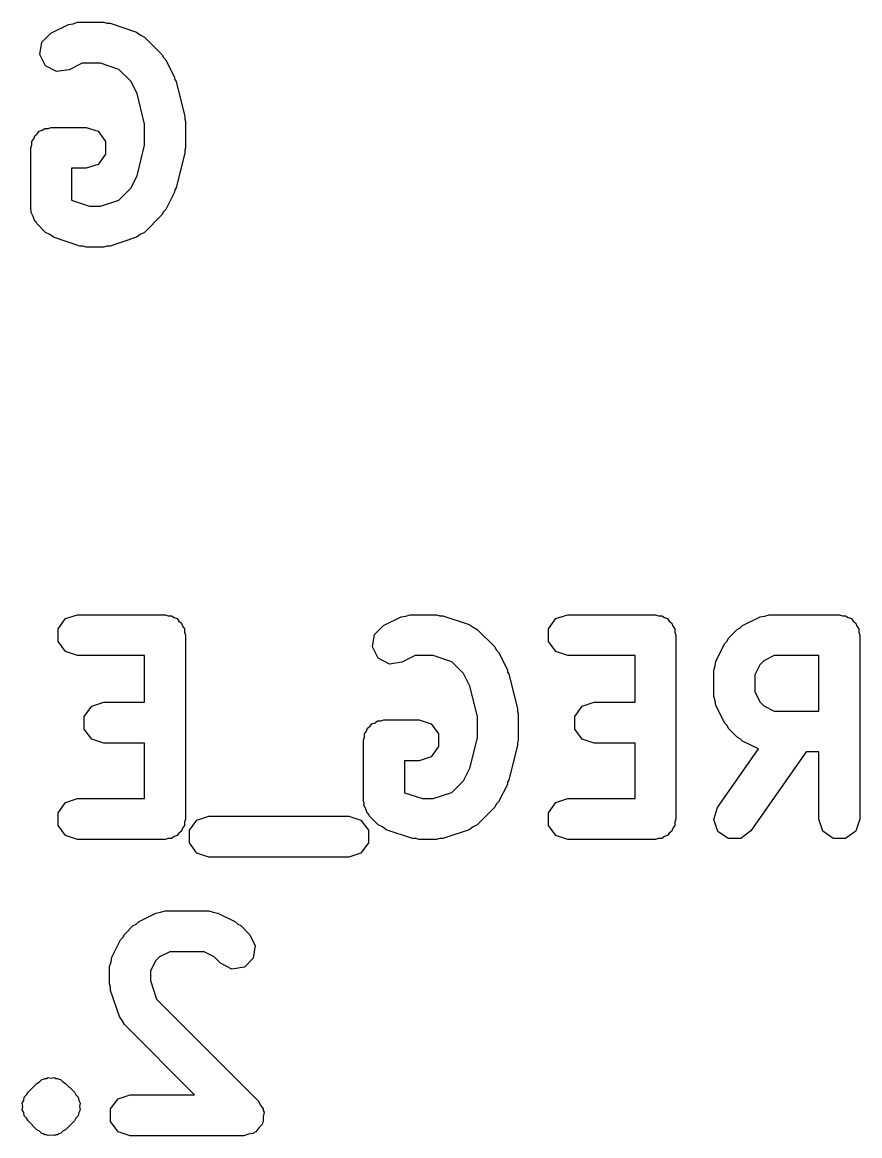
# Model space of a CAD drawing. Extents: x 0.05 to 3.95, y 0.04 to 3.84.
# Drawn here: x 1.5867 to 1.7481, y 3.2277 to 3.4421 of the extents above; entities that cross this region are included whole.
import ezdxf

# ---------------------------------------------------------------- set-up
doc = ezdxf.new("R2010")
doc.units = 0
doc.header["$MEASUREMENT"] = 0
doc.layers.add('BLACK', color=7, linetype='CONTINUOUS')

msp = doc.modelspace()

# ---------------------------------------------------------------- linework, layer by layer
at = {"layer": 'BLACK', "linetype": 'CONTINUOUS'}
for p, q in [((1.5965, 3.44185), (1.59736, 3.44213)), ((1.59736, 3.44213), (1.60242, 3.44213)), ((1.60242, 3.44213), (1.60303, 3.44193)), ((1.60303, 3.44193), (1.60367, 3.44193)), ((1.60367, 3.44193), (1.60873, 3.44024)), ((1.59049, 3.43832), (1.59223, 3.44002)), ((1.59223, 3.44002), (1.5956, 3.44171)), ((1.5956, 3.44171), (1.5965, 3.44185)), ((1.60873, 3.44024), (1.60946, 3.4397)), ((1.59009, 3.43592), (1.59049, 3.43832)), ((1.60946, 3.4397), (1.61027, 3.43929)), ((1.61027, 3.43929), (1.61364, 3.43591)), ((1.59118, 3.43374), (1.59009, 3.43592)), ((1.61364, 3.43591), (1.61393, 3.43534)), ((1.59334, 3.43262), (1.59118, 3.43374)), ((1.59829, 3.43425), (1.59575, 3.43298)), ((1.60179, 3.43425), (1.59829, 3.43425)), ((1.60536, 3.43306), (1.60179, 3.43425)), ((1.61393, 3.43534), (1.61438, 3.43489)), ((1.61438, 3.43489), (1.61607, 3.43151)), ((1.59575, 3.43298), (1.59334, 3.43262)), ((1.60763, 3.4308), (1.60536, 3.43306)), ((1.61607, 3.43151), (1.61613, 3.43108)), ((1.60883, 3.42838), (1.60763, 3.4308)), ((1.61613, 3.43108), (1.61637, 3.43071)), ((1.61637, 3.43071), (1.61805, 3.42396)), ((1.6103, 3.42252), (1.60883, 3.42838)), ((1.61805, 3.42396), (1.61802, 3.42347)), ((1.61802, 3.42347), (1.61817, 3.42301)), ((1.61817, 3.42301), (1.61817, 3.41794)), ((1.58912, 3.42026), (1.58962, 3.42062)), ((1.58962, 3.42062), (1.58999, 3.42113)), ((1.58999, 3.42113), (1.59058, 3.42132)), ((1.59058, 3.42132), (1.59108, 3.42169)), ((1.59108, 3.42169), (1.59171, 3.42169)), ((1.59171, 3.42169), (1.5923, 3.42188)), ((1.5923, 3.42188), (1.59905, 3.42188)), ((1.59905, 3.42188), (1.60136, 3.42113)), ((1.60136, 3.42113), (1.60279, 3.41916)), ((1.6103, 3.41843), (1.6103, 3.42252)), ((1.58836, 3.41794), (1.58856, 3.41854)), ((1.58856, 3.41916), (1.58892, 3.41966)), ((1.58856, 3.41854), (1.58856, 3.41916)), ((1.58892, 3.41966), (1.58912, 3.42026)), ((1.60279, 3.41916), (1.60279, 3.41673)), ((1.60883, 3.41257), (1.6103, 3.41843)), ((1.58836, 3.40613), (1.58836, 3.41794)), ((1.60279, 3.41673), (1.60136, 3.41476)), ((1.61805, 3.41699), (1.61637, 3.41024)), ((1.61817, 3.41794), (1.61802, 3.41748)), ((1.61802, 3.41748), (1.61805, 3.41699)), ((1.60136, 3.41476), (1.59905, 3.41401)), ((1.59905, 3.41401), (1.59624, 3.41401)), ((1.59624, 3.41401), (1.59624, 3.40784)), ((1.60763, 3.41015), (1.60883, 3.41257)), ((1.60536, 3.40789), (1.60763, 3.41015)), ((1.61613, 3.40987), (1.61607, 3.40943)), ((1.61637, 3.41024), (1.61613, 3.40987)), ((1.59624, 3.40784), (1.59969, 3.40669)), ((1.60179, 3.40669), (1.60536, 3.40789)), ((1.61607, 3.40943), (1.61438, 3.40606)), ((1.58846, 3.40583), (1.58836, 3.40613)), ((1.58841, 3.40552), (1.58846, 3.40583)), ((1.58883, 3.40469), (1.58841, 3.40552)), ((1.59969, 3.40669), (1.60179, 3.40669)), ((1.61393, 3.4056), (1.61364, 3.40504)), ((1.61438, 3.40606), (1.61393, 3.4056)), ((1.58912, 3.40382), (1.58883, 3.40469)), ((1.58937, 3.40363), (1.58912, 3.40382)), ((1.58952, 3.40335), (1.58937, 3.40363)), ((1.5912, 3.40166), (1.58952, 3.40335)), ((1.61364, 3.40504), (1.61027, 3.40166)), ((1.59201, 3.40125), (1.5912, 3.40166)), ((1.59274, 3.40071), (1.59201, 3.40125)), ((1.60946, 3.40125), (1.60873, 3.40071)), ((1.61027, 3.40166), (1.60946, 3.40125)), ((1.5978, 3.39902), (1.59274, 3.40071)), ((1.60873, 3.40071), (1.60367, 3.39902)), ((1.59844, 3.39902), (1.5978, 3.39902)), ((1.59905, 3.39882), (1.59844, 3.39902)), ((1.60242, 3.39882), (1.59905, 3.39882)), ((1.60303, 3.39902), (1.60242, 3.39882)), ((1.60367, 3.39902), (1.60303, 3.39902)), ((1.59362, 3.32531), (1.59505, 3.32728)), ((1.59505, 3.32728), (1.59736, 3.32803)), ((1.59736, 3.32803), (1.61424, 3.32803)), ((1.61424, 3.32803), (1.61483, 3.32784)), ((1.61483, 3.32784), (1.61545, 3.32784)), ((1.61545, 3.32784), (1.61596, 3.32747)), ((1.61596, 3.32747), (1.61655, 3.32728)), ((1.61655, 3.32728), (1.61692, 3.32678)), ((1.61692, 3.32678), (1.61742, 3.32641)), ((1.61742, 3.32641), (1.61761, 3.32582)), ((1.65634, 3.32593), (1.65972, 3.32762)), ((1.65972, 3.32762), (1.66062, 3.32775)), ((1.66062, 3.32775), (1.66148, 3.32803)), ((1.66148, 3.32803), (1.66654, 3.32803)), ((1.66654, 3.32803), (1.66715, 3.32784)), ((1.66715, 3.32784), (1.66779, 3.32783)), ((1.66779, 3.32783), (1.67285, 3.32614)), ((1.67285, 3.32614), (1.67358, 3.3256)), ((1.68811, 3.32531), (1.68954, 3.32728)), ((1.68954, 3.32728), (1.69185, 3.32803)), ((1.69185, 3.32803), (1.70872, 3.32803)), ((1.70872, 3.32803), (1.70932, 3.32784)), ((1.70932, 3.32784), (1.70994, 3.32784)), ((1.70994, 3.32784), (1.71044, 3.32747)), ((1.71044, 3.32747), (1.71104, 3.32728)), ((1.71104, 3.32728), (1.7114, 3.32678)), ((1.7114, 3.32678), (1.71191, 3.32641)), ((1.71191, 3.32641), (1.7121, 3.32582)), ((1.72552, 3.32593), (1.7289, 3.32762)), ((1.7289, 3.32762), (1.7298, 3.32775)), ((1.7298, 3.32775), (1.73066, 3.32803)), ((1.73066, 3.32803), (1.74416, 3.32803)), ((1.74416, 3.32803), (1.74475, 3.32784)), ((1.74475, 3.32784), (1.74537, 3.32784)), ((1.74537, 3.32784), (1.74588, 3.32747)), ((1.74588, 3.32747), (1.74647, 3.32728)), ((1.74647, 3.32728), (1.74684, 3.32678)), ((1.74684, 3.32678), (1.74734, 3.32641)), ((1.74734, 3.32641), (1.74753, 3.32582)), ((1.59362, 3.32288), (1.59362, 3.32531)), ((1.61761, 3.32582), (1.61798, 3.32531)), ((1.61798, 3.32531), (1.61798, 3.32469)), ((1.61798, 3.32469), (1.61817, 3.3241)), ((1.61817, 3.3241), (1.61817, 3.28866)), ((1.65421, 3.32182), (1.65461, 3.32422)), ((1.65461, 3.32422), (1.65634, 3.32593)), ((1.67358, 3.3256), (1.67439, 3.32519)), ((1.67439, 3.32519), (1.67776, 3.32182)), ((1.68811, 3.32288), (1.68811, 3.32531)), ((1.7121, 3.32582), (1.71247, 3.32531)), ((1.71247, 3.32531), (1.71247, 3.32469)), ((1.71247, 3.32469), (1.71266, 3.3241)), ((1.71266, 3.3241), (1.71266, 3.28866)), ((1.72281, 3.32351), (1.7245, 3.32519)), ((1.7245, 3.32519), (1.72507, 3.32548)), ((1.72507, 3.32548), (1.72552, 3.32593)), ((1.74753, 3.32582), (1.7479, 3.32531)), ((1.7479, 3.32531), (1.7479, 3.32469)), ((1.7479, 3.32469), (1.74809, 3.3241)), ((1.74809, 3.3241), (1.74809, 3.28866)), ((1.59505, 3.32091), (1.59362, 3.32288)), ((1.68954, 3.32091), (1.68811, 3.32288)), ((1.72039, 3.31911), (1.72208, 3.32248)), ((1.72208, 3.32248), (1.72252, 3.32294)), ((1.72252, 3.32294), (1.72281, 3.32351)), ((1.59736, 3.32016), (1.59505, 3.32091)), ((1.6103, 3.32016), (1.59736, 3.32016)), ((1.6103, 3.31116), (1.6103, 3.32016)), ((1.6553, 3.31965), (1.65421, 3.32182)), ((1.66241, 3.32016), (1.65987, 3.31889)), ((1.6659, 3.32016), (1.66241, 3.32016)), ((1.66948, 3.31897), (1.6659, 3.32016)), ((1.67776, 3.32182), (1.67805, 3.32125)), ((1.67805, 3.32125), (1.6785, 3.32079)), ((1.6785, 3.32079), (1.68019, 3.31742)), ((1.69185, 3.32016), (1.68954, 3.32091)), ((1.70479, 3.32016), (1.69185, 3.32016)), ((1.70479, 3.31116), (1.70479, 3.32016)), ((1.73159, 3.32016), (1.72962, 3.31917)), ((1.74022, 3.32016), (1.73159, 3.32016)), ((1.74022, 3.30947), (1.74022, 3.32016)), ((1.65746, 3.31853), (1.6553, 3.31965)), ((1.65987, 3.31889), (1.65746, 3.31853)), ((1.67174, 3.3167), (1.66948, 3.31897)), ((1.71997, 3.31735), (1.72025, 3.31821)), ((1.72025, 3.31821), (1.72039, 3.31911)), ((1.72883, 3.31839), (1.72785, 3.31642)), ((1.72962, 3.31917), (1.72883, 3.31839)), ((1.67295, 3.31429), (1.67174, 3.3167)), ((1.68019, 3.31742), (1.68025, 3.31699)), ((1.68025, 3.31699), (1.68048, 3.31661)), ((1.68048, 3.31661), (1.68217, 3.30987)), ((1.71997, 3.31229), (1.71997, 3.31735)), ((1.72785, 3.31642), (1.72785, 3.31321)), ((1.67442, 3.30843), (1.67295, 3.31429)), ((1.60011, 3.31041), (1.60242, 3.31116)), ((1.60242, 3.31116), (1.6103, 3.31116)), ((1.6946, 3.31041), (1.69691, 3.31116)), ((1.69691, 3.31116), (1.70479, 3.31116)), ((1.72025, 3.31142), (1.71997, 3.31229)), ((1.72039, 3.31052), (1.72025, 3.31142)), ((1.72785, 3.31321), (1.72883, 3.31124)), ((1.72883, 3.31124), (1.72962, 3.31046)), ((1.59868, 3.30844), (1.60011, 3.31041)), ((1.68217, 3.30987), (1.68214, 3.30938)), ((1.68214, 3.30938), (1.68229, 3.30891)), ((1.69317, 3.30844), (1.6946, 3.31041)), ((1.72208, 3.30715), (1.72039, 3.31052)), ((1.72962, 3.31046), (1.73159, 3.30947)), ((1.73159, 3.30947), (1.74022, 3.30947)), ((1.59868, 3.30601), (1.59868, 3.30844)), ((1.65374, 3.30653), (1.6541, 3.30703)), ((1.6541, 3.30703), (1.6547, 3.30723)), ((1.6547, 3.30723), (1.6552, 3.30759)), ((1.6552, 3.30759), (1.65582, 3.30759)), ((1.65582, 3.30759), (1.65642, 3.30779)), ((1.65642, 3.30779), (1.66317, 3.30779)), ((1.66317, 3.30779), (1.66548, 3.30703)), ((1.66548, 3.30703), (1.66691, 3.30507)), ((1.67442, 3.30433), (1.67442, 3.30843)), ((1.68229, 3.30891), (1.68229, 3.30385)), ((1.69317, 3.30601), (1.69317, 3.30844)), ((1.72252, 3.3067), (1.72208, 3.30715)), ((1.60011, 3.30404), (1.59868, 3.30601)), ((1.65267, 3.30507), (1.65304, 3.30557)), ((1.65267, 3.30444), (1.65267, 3.30507)), ((1.65304, 3.30557), (1.65323, 3.30616)), ((1.65323, 3.30616), (1.65374, 3.30653)), ((1.66691, 3.30507), (1.66691, 3.30263)), ((1.6946, 3.30404), (1.69317, 3.30601)), ((1.72281, 3.30613), (1.72252, 3.3067)), ((1.7245, 3.30444), (1.72281, 3.30613)), ((1.60242, 3.30329), (1.60011, 3.30404)), ((1.6103, 3.30329), (1.60242, 3.30329)), ((1.6103, 3.2926), (1.6103, 3.30329)), ((1.65248, 3.30385), (1.65267, 3.30444)), ((1.65248, 3.29204), (1.65248, 3.30385)), ((1.66691, 3.30263), (1.66548, 3.30066)), ((1.67295, 3.29847), (1.67442, 3.30433)), ((1.68217, 3.30289), (1.68048, 3.29614)), ((1.68229, 3.30385), (1.68214, 3.30338)), ((1.68214, 3.30338), (1.68217, 3.30289)), ((1.69691, 3.30329), (1.6946, 3.30404)), ((1.70479, 3.30329), (1.69691, 3.30329)), ((1.70479, 3.2926), (1.70479, 3.30329)), ((1.72507, 3.30415), (1.7245, 3.30444)), ((1.72552, 3.3037), (1.72507, 3.30415)), ((1.72857, 3.30218), (1.72552, 3.3037)), ((1.66548, 3.30066), (1.66317, 3.29991)), ((1.72068, 3.29092), (1.72857, 3.30218)), ((1.73777, 3.3016), (1.72713, 3.28641)), ((1.74022, 3.3016), (1.73777, 3.3016)), ((1.74022, 3.28866), (1.74022, 3.3016)), ((1.66317, 3.29991), (1.66035, 3.29991)), ((1.66035, 3.29991), (1.66035, 3.29375)), ((1.67174, 3.29606), (1.67295, 3.29847)), ((1.68048, 3.29614), (1.68025, 3.29577)), ((1.66948, 3.29379), (1.67174, 3.29606)), ((1.68019, 3.29534), (1.6785, 3.29196)), ((1.68025, 3.29577), (1.68019, 3.29534)), ((1.59362, 3.28988), (1.59505, 3.29185)), ((1.59505, 3.29185), (1.59736, 3.2926)), ((1.59736, 3.2926), (1.6103, 3.2926)), ((1.65258, 3.29174), (1.65248, 3.29204)), ((1.66035, 3.29375), (1.66381, 3.2926)), ((1.66381, 3.2926), (1.6659, 3.2926)), ((1.6659, 3.2926), (1.66948, 3.29379)), ((1.6785, 3.29196), (1.67805, 3.29151)), ((1.68811, 3.28988), (1.68954, 3.29185)), ((1.68954, 3.29185), (1.69185, 3.2926)), ((1.69185, 3.2926), (1.70479, 3.2926)), ((1.59362, 3.28745), (1.59362, 3.28988)), ((1.65253, 3.29142), (1.65258, 3.29174)), ((1.65295, 3.2906), (1.65253, 3.29142)), ((1.65323, 3.28972), (1.65295, 3.2906)), ((1.65349, 3.28954), (1.65323, 3.28972)), ((1.67776, 3.29094), (1.67439, 3.28757)), ((1.67805, 3.29151), (1.67776, 3.29094)), ((1.68811, 3.28745), (1.68811, 3.28988)), ((1.71997, 3.28859), (1.72068, 3.29092)), ((1.61817, 3.28866), (1.61798, 3.28807)), ((1.61798, 3.28807), (1.61798, 3.28745)), ((1.61893, 3.28651), (1.62036, 3.28847)), ((1.62036, 3.28847), (1.62267, 3.28923)), ((1.62267, 3.28923), (1.64967, 3.28923)), ((1.64967, 3.28923), (1.65198, 3.28847)), ((1.65198, 3.28847), (1.65341, 3.28651)), ((1.65363, 3.28925), (1.65349, 3.28954)), ((1.65532, 3.28757), (1.65363, 3.28925)), ((1.65613, 3.28715), (1.65532, 3.28757)), ((1.67439, 3.28757), (1.67358, 3.28715)), ((1.71266, 3.28866), (1.71247, 3.28807)), ((1.71247, 3.28807), (1.71247, 3.28745)), ((1.72077, 3.28629), (1.71997, 3.28859)), ((1.74097, 3.28635), (1.74022, 3.28866)), ((1.74809, 3.28866), (1.74734, 3.28635)), ((1.59505, 3.28548), (1.59362, 3.28745)), ((1.59736, 3.28473), (1.59505, 3.28548)), ((1.61655, 3.28548), (1.61596, 3.28529)), ((1.61692, 3.28598), (1.61655, 3.28548)), ((1.61742, 3.28635), (1.61692, 3.28598)), ((1.61761, 3.28694), (1.61742, 3.28635)), ((1.61798, 3.28745), (1.61761, 3.28694)), ((1.61893, 3.28407), (1.61893, 3.28651)), ((1.65341, 3.28651), (1.65341, 3.28407)), ((1.65686, 3.28662), (1.65613, 3.28715)), ((1.66192, 3.28493), (1.65686, 3.28662)), ((1.67285, 3.28662), (1.66779, 3.28493)), ((1.67358, 3.28715), (1.67285, 3.28662)), ((1.68954, 3.28548), (1.68811, 3.28745)), ((1.69185, 3.28473), (1.68954, 3.28548)), ((1.71104, 3.28548), (1.71044, 3.28529)), ((1.7114, 3.28598), (1.71104, 3.28548)), ((1.71191, 3.28635), (1.7114, 3.28598)), ((1.7121, 3.28694), (1.71191, 3.28635)), ((1.71247, 3.28745), (1.7121, 3.28694)), ((1.72276, 3.2849), (1.72077, 3.28629)), ((1.72713, 3.28641), (1.72519, 3.28494)), ((1.74294, 3.28492), (1.74097, 3.28635)), ((1.74734, 3.28635), (1.74537, 3.28492)), ((1.61424, 3.28473), (1.59736, 3.28473)), ((1.61483, 3.28492), (1.61424, 3.28473)), ((1.61545, 3.28492), (1.61483, 3.28492)), ((1.61596, 3.28529), (1.61545, 3.28492)), ((1.62036, 3.2821), (1.61893, 3.28407)), ((1.65341, 3.28407), (1.65198, 3.2821)), ((1.66256, 3.28492), (1.66192, 3.28493)), ((1.66317, 3.28473), (1.66256, 3.28492)), ((1.66654, 3.28473), (1.66317, 3.28473)), ((1.66715, 3.28492), (1.66654, 3.28473)), ((1.66779, 3.28493), (1.66715, 3.28492)), ((1.70872, 3.28473), (1.69185, 3.28473)), ((1.70932, 3.28492), (1.70872, 3.28473)), ((1.70994, 3.28492), (1.70932, 3.28492)), ((1.71044, 3.28529), (1.70994, 3.28492)), ((1.72519, 3.28494), (1.72276, 3.2849)), ((1.74537, 3.28492), (1.74294, 3.28492)), ((1.62267, 3.28135), (1.62036, 3.2821)), ((1.64967, 3.28135), (1.62267, 3.28135)), ((1.65198, 3.2821), (1.64967, 3.28135)), ((1.6091, 3.26888), (1.61247, 3.27057)), ((1.61247, 3.27057), (1.61337, 3.27071)), ((1.61337, 3.27071), (1.61424, 3.27099)), ((1.61424, 3.27099), (1.62267, 3.27099)), ((1.62267, 3.27099), (1.62353, 3.27071)), ((1.62353, 3.27071), (1.62443, 3.27057)), ((1.62443, 3.27057), (1.62781, 3.26888)), ((1.60808, 3.26815), (1.60865, 3.26844)), ((1.60865, 3.26844), (1.6091, 3.26888)), ((1.62781, 3.26888), (1.62826, 3.26844)), ((1.62826, 3.26844), (1.62883, 3.26815)), ((1.6061, 3.26589), (1.60639, 3.26646)), ((1.60639, 3.26646), (1.60808, 3.26815)), ((1.62883, 3.26815), (1.63052, 3.26646)), ((1.63052, 3.26646), (1.63162, 3.26429)), ((1.60396, 3.26206), (1.60565, 3.26544)), ((1.60565, 3.26544), (1.6061, 3.26589)), ((1.63162, 3.26429), (1.63124, 3.26189)), ((1.60383, 3.26116), (1.60396, 3.26206)), ((1.61319, 3.26213), (1.61241, 3.26134)), ((1.61516, 3.26311), (1.61319, 3.26213)), ((1.62174, 3.26311), (1.61516, 3.26311)), ((1.62371, 3.26213), (1.62174, 3.26311)), ((1.62495, 3.26089), (1.62371, 3.26213)), ((1.63124, 3.26189), (1.62952, 3.26017)), ((1.60355, 3.2603), (1.60383, 3.26116)), ((1.60355, 3.25693), (1.60355, 3.2603)), ((1.61241, 3.26134), (1.61142, 3.25937)), ((1.62712, 3.25979), (1.62495, 3.26089)), ((1.62952, 3.26017), (1.62712, 3.25979)), ((1.61142, 3.25937), (1.61142, 3.25756)), ((1.61142, 3.25756), (1.61261, 3.25399)), ((1.60375, 3.25632), (1.60355, 3.25693)), ((1.60375, 3.25568), (1.60375, 3.25632)), ((1.60544, 3.25062), (1.60375, 3.25568)), ((1.61261, 3.25399), (1.6322, 3.2344)), ((1.60598, 3.24989), (1.60544, 3.25062)), ((1.60639, 3.24908), (1.60598, 3.24989)), ((1.61992, 3.23555), (1.60639, 3.24908)), ((1.59007, 3.23806), (1.59051, 3.2385)), ((1.59051, 3.2385), (1.59083, 3.23855)), ((1.59083, 3.23855), (1.59108, 3.23873)), ((1.59108, 3.23873), (1.5914, 3.23873)), ((1.5914, 3.23873), (1.59168, 3.23888)), ((1.59168, 3.23888), (1.5923, 3.23878)), ((1.5923, 3.23878), (1.59292, 3.23888)), ((1.59292, 3.23888), (1.5932, 3.23873)), ((1.5932, 3.23873), (1.59352, 3.23873)), ((1.59352, 3.23873), (1.59377, 3.23855)), ((1.59377, 3.23855), (1.59409, 3.2385)), ((1.59409, 3.2385), (1.59453, 3.23806)), ((1.58755, 3.23553), (1.58783, 3.23609)), ((1.58783, 3.23609), (1.58952, 3.23777)), ((1.58952, 3.23777), (1.59007, 3.23806)), ((1.59453, 3.23806), (1.59508, 3.23777)), ((1.59508, 3.23777), (1.59677, 3.23609)), ((1.59677, 3.23609), (1.59705, 3.23553)), ((1.58672, 3.23392), (1.58701, 3.23447)), ((1.58682, 3.2333), (1.58672, 3.23392)), ((1.58701, 3.23447), (1.58711, 3.23509)), ((1.58711, 3.23509), (1.58755, 3.23553)), ((1.59705, 3.23553), (1.5975, 3.23509)), ((1.5975, 3.23509), (1.59759, 3.23447)), ((1.59759, 3.23447), (1.59788, 3.23392)), ((1.59788, 3.23392), (1.59778, 3.2333)), ((1.60374, 3.23283), (1.60517, 3.2348)), ((1.60517, 3.2348), (1.60749, 3.23555)), ((1.60749, 3.23555), (1.61992, 3.23555)), ((1.6322, 3.2344), (1.63262, 3.23358)), ((1.58672, 3.23269), (1.58682, 3.2333)), ((1.58701, 3.23213), (1.58672, 3.23269)), ((1.58711, 3.23152), (1.58701, 3.23213)), ((1.59759, 3.23213), (1.5975, 3.23152)), ((1.59788, 3.23269), (1.59759, 3.23213)), ((1.59778, 3.2333), (1.59788, 3.23269)), ((1.60374, 3.2304), (1.60374, 3.23283)), ((1.63262, 3.23358), (1.63317, 3.23283)), ((1.63317, 3.23283), (1.63317, 3.23251)), ((1.63317, 3.23251), (1.63331, 3.23223)), ((1.63331, 3.23223), (1.63317, 3.23132)), ((1.58755, 3.23107), (1.58711, 3.23152)), ((1.58783, 3.23052), (1.58755, 3.23107)), ((1.58952, 3.22883), (1.58783, 3.23052)), ((1.59677, 3.23052), (1.59508, 3.22883)), ((1.59705, 3.23107), (1.59677, 3.23052)), ((1.5975, 3.23152), (1.59705, 3.23107)), ((1.60517, 3.22843), (1.60374, 3.2304)), ((1.63293, 3.22983), (1.63228, 3.22918)), ((1.63298, 3.23014), (1.63293, 3.22983)), ((1.63317, 3.2304), (1.63298, 3.23014)), ((1.63317, 3.23132), (1.63317, 3.2304)), ((1.59007, 3.22855), (1.58952, 3.22883)), ((1.59051, 3.22811), (1.59007, 3.22855)), ((1.59083, 3.22806), (1.59051, 3.22811)), ((1.59108, 3.22787), (1.59083, 3.22806)), ((1.5914, 3.22787), (1.59108, 3.22787)), ((1.59168, 3.22773), (1.5914, 3.22787)), ((1.5923, 3.22782), (1.59168, 3.22773)), ((1.59292, 3.22773), (1.5923, 3.22782)), ((1.5932, 3.22787), (1.59292, 3.22773)), ((1.59352, 3.22787), (1.5932, 3.22787)), ((1.59377, 3.22806), (1.59352, 3.22787)), ((1.59409, 3.22811), (1.59377, 3.22806)), ((1.59453, 3.22855), (1.59409, 3.22811)), ((1.59508, 3.22883), (1.59453, 3.22855)), ((1.60749, 3.22768), (1.60517, 3.22843)), ((1.62942, 3.22768), (1.60749, 3.22768)), ((1.6303, 3.22796), (1.62942, 3.22768)), ((1.63121, 3.22811), (1.6303, 3.22796)), ((1.63143, 3.22833), (1.63121, 3.22811)), ((1.63174, 3.22843), (1.63143, 3.22833)), ((1.63228, 3.22918), (1.63174, 3.22843))]:
    msp.add_line(p, q, dxfattribs=at)

doc.saveas('drawing.dxf')
